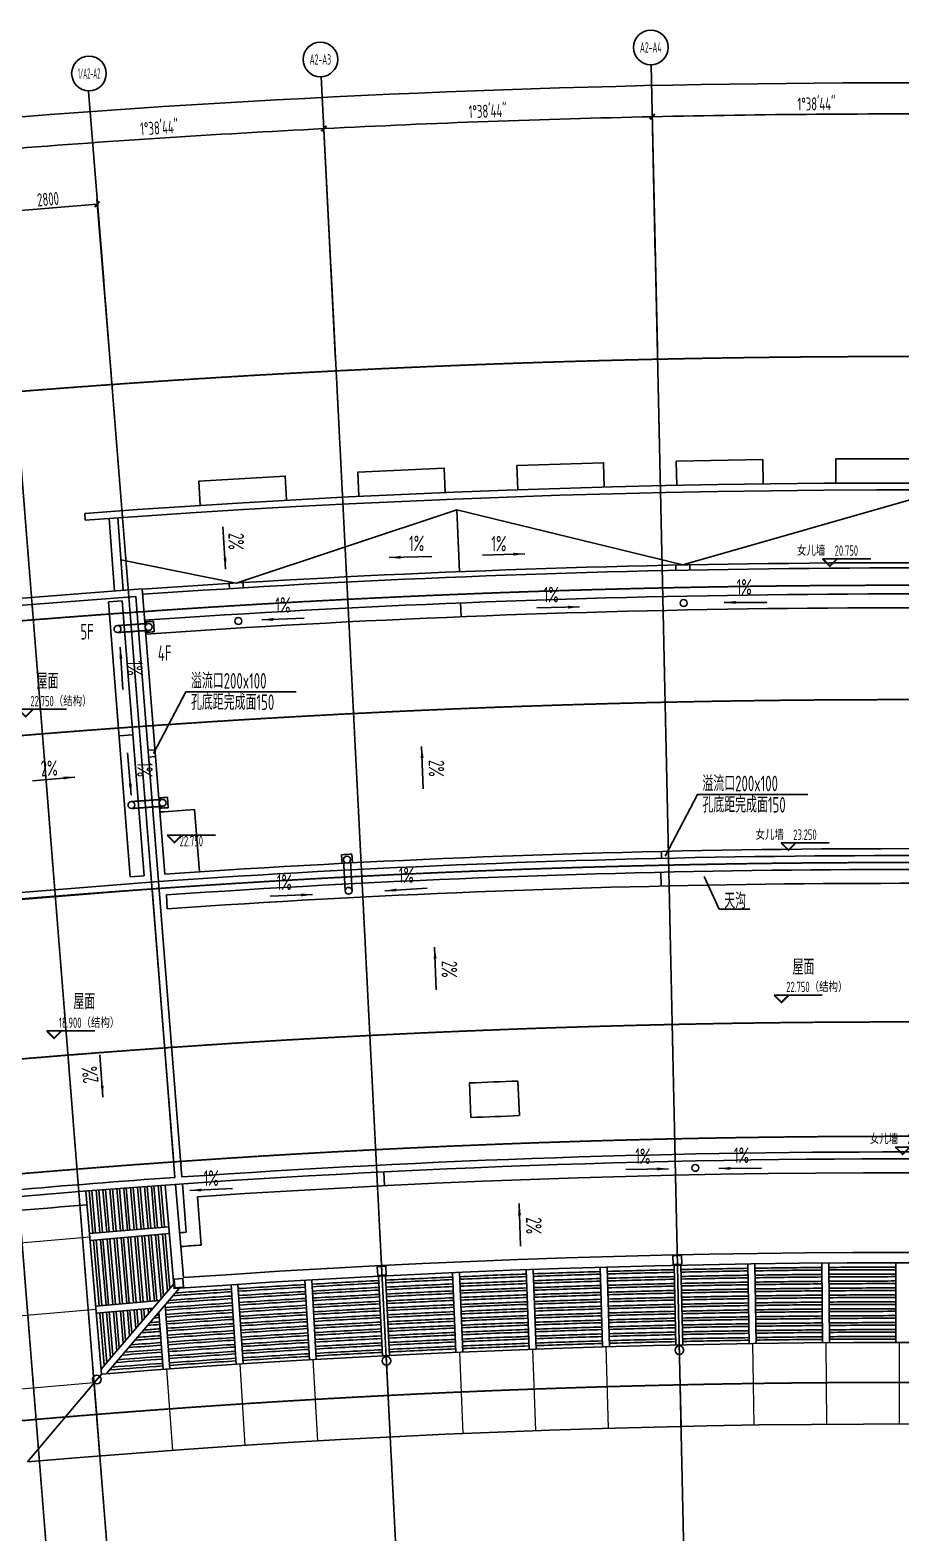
# Model space of a CAD drawing. Header units: millimetres. Extents: x 11677979 to 11902225, y -6694179 to -6308891.
# Drawn here: x 11753522 to 11778660, y -6404823 to -6361459 of the extents above; entities that cross this region are included whole.
import ezdxf
from ezdxf.enums import TextEntityAlignment as Align

# ---------------------------------------------------------------- set-up
doc = ezdxf.new("R2010")
doc.units = ezdxf.units.MM
doc.header["$LTSCALE"] = 10
for name, pattern in [('A2-RG-AXIS$0$CENTER', [2, 1.25, -0.25, 0.25, -0.25]), ('A2-RG-AXIS$0$DOTE', [2.42, 2, -0.2, 0.02, -0.2]), ('A2-RI-RF$0$HIDDEN', [0.375, 0.25, -0.125])]:
    doc.linetypes.add(name, pattern=pattern)
for name, color, linetype in [('A2-RG-AXIS$0$A-AXIS', 1, 'Continuous'), ('A2-RG-AXIS$0$A-DIMS-100', 1, 'Continuous'), ('A2-RG-AXIS$0$A-GRID', 1, 'A2-RG-AXIS$0$CENTER'), ('A2-RG-AXIS$0$A-SYMB', 4, 'Continuous'), ('A2-RI-RF$0$$0$AUDIT_D_120618114340-341', 1, 'Continuous'), ('A2-RI-RF$0$$2$A-SYMB', 4, 'Continuous'), ('A2-RI-RF$0$A-COLUMN', 9, 'Continuous'), ('A2-RI-RF$0$A-GLAZ', 140, 'Continuous'), ('A2-RI-RF$0$A-HATH', 9, 'Continuous'), ('A2-RI-RF$0$A-ROOF-DRAN', 175, 'Continuous'), ('A2-RI-RF$0$A-ROOF-EDGE', 2, 'Continuous'), ('A2-RI-RF$0$A-SYMB', 4, 'Continuous'), ('A2-RI-RF$0$A-SYMB-AREA', 4, 'Continuous'), ('A2-RI-RF$0$A-SYMB-NAME', 4, 'Continuous'), ('A2-RI-RF$0$an-wall-prht', 2, 'Continuous')]:
    doc.layers.add(name, color=color, linetype=linetype)
doc.layers.add('A2-RI-RF$0$A-DETL-LLIN', color=3, linetype='Continuous', lineweight=5)
doc.layers.add('A2-RI-RF$0$A-DETL-MLIN', color=3, linetype='Continuous', lineweight=9)
doc.styles.add('A2-RG-AXIS$0$ECADI', font='hzs.shx', dxfattribs={"width": 0.7, "bigfont": 'hztxt.shx'})
doc.styles.add('A2-RG-AXIS$0$XD2008', font='hzs.shx', dxfattribs={"width": 0.7, "bigfont": 'hztxt.shx'})
doc.styles.add('A2-RI-RF$0$$0$XD2008', font='xd-hzs.shx', dxfattribs={"width": 0.7, "bigfont": 'xd-hztxt.shx'})
doc.styles.add('A2-RI-RF$0$ECADI', font='hzs.shx', dxfattribs={"width": 0.7, "bigfont": 'hztxt.shx'})
doc.dimstyles.new('A2-RG-AXIS$0$XD150', dxfattribs={"dimscale": 300, "dimtxt": 2.5, "dimasz": 1.5, "dimexe": 1, "dimexo": 2, "dimgap": 0.5, "dimtad": 1, "dimdec": 0, "dimdsep": 46, "dimtxsty": 'A2-RG-AXIS$0$XD2008', "dimcen": 2.5, "dimclrt": 4, "dimaunit": 1, "dimadec": 3, "dimazin": 0, "dimtfac": 1, "dimtdec": 0, "dimtmove": 2, "dimatfit": 3, "dimfxl": 0, "dimtolj": 1, "dimtzin": 0, "dimarcsym": 0})
doc.dimstyles.new('A2-RG-AXIS$0$XD150$0', dxfattribs={"dimscale": 150, "dimtxt": 2.5, "dimasz": 1, "dimexe": 1, "dimexo": 2, "dimgap": 0.5, "dimtad": 1, "dimdec": 0, "dimdsep": 46, "dimtxsty": 'A2-RG-AXIS$0$XD2008', "dimblk": 'A2-RG-AXIS$0$_ArchTick', "dimcen": 2.5, "dimclrt": 4, "dimaunit": 1, "dimadec": 0, "dimazin": 0, "dimtfac": 1, "dimtdec": 0, "dimtmove": 2, "dimatfit": 3, "dimfxl": 0, "dimtolj": 1, "dimtzin": 0, "dimarcsym": 0})

# ---------------------------------------------------------------- blocks, each defined once
blk = doc.blocks.new('A2-RG-AXIS$0$ECADI-TAG-GRID')
at = {"color": 13}
blk.add_circle((0, 0), 5, dxfattribs=at)
at = {"style": 'A2-RG-AXIS$0$ECADI', "width": 0.7}
blk.add_attdef('GRID', text='', height=5, dxfattribs=at).set_placement((0, 0), align=Align.MIDDLE)
blk = doc.blocks.new('A2-RG-AXIS$0$_ArchTick')
at = {"color": 0, "linetype": 'ByBlock', "const_width": 0.4}
blk.add_lwpolyline([(-0.5, -0.5), (0.5, 0.5)], dxfattribs=at)
blk = doc.blocks.new('*D492')
at = {"layer": 'A2-RG-AXIS$0$A-DIMS-100', "color": 0, "lineweight": -2, "ltscale": 3, "transparency": 16777216}
for p, q in [((11753070, -6371598), (11752455, -6363872)), ((11854556, -6379588), (11856371, -6372053))]:
    blk.add_line(p, q, dxfattribs=at)
blk.add_arc((11778731, -6694179), 331200, 76.44866, 94.54827, dxfattribs=at)
at = {"layer": 'Defpoints', "color": 0, "ltscale": 3, "transparency": 16777216}
for p in [(11822065, -6365826), (11753093, -6371897), (11854485, -6379879), (11778731, -6694179)]:
    blk.add_point(p, dxfattribs=at)
at = {"layer": 'A2-RG-AXIS$0$A-DIMS-100', "color": 0, "lineweight": -2, "ltscale": 3, "transparency": 16777216, "xscale": 150, "yscale": 150, "zscale": 150}
for p, rotation in [((11752467, -6364022), 184.5482656226652), ((11856336, -6372199), 346.4486630674553)]:
    blk.add_blockref('A2-RG-AXIS$0$_ArchTick', p, dxfattribs=dict(at, rotation=rotation))
at = {"layer": 'A2-RG-AXIS$0$A-DIMS-100', "color": 4, "ltscale": 3, "transparency": 16777216, "insert": (11804749, -6363703), "char_height": 375, "attachment_point": 5, "rotation": 355.4985, "style": 'A2-RG-AXIS$0$XD2008'}
blk.add_mtext('\\A1;18°5\'59"', dxfattribs=at)
blk = doc.blocks.new('*D493')
at = {"layer": 'A2-RG-AXIS$0$A-DIMS-100', "color": 0, "lineweight": -2, "ltscale": 3, "transparency": 16777216}
for p, q in [((11762343, -6370994), (11761996, -6364153)), ((11753070, -6371598), (11752526, -6364769))]:
    blk.add_line(p, q, dxfattribs=at)
blk.add_arc((11778731, -6694179), 330300, 92.90285, 94.54827, dxfattribs=at)
at = {"layer": 'Defpoints', "color": 0, "ltscale": 3, "transparency": 16777216}
for p in [(11758846, -6364478), (11762358, -6371294), (11753093, -6371897), (11778731, -6694179)]:
    blk.add_point(p, dxfattribs=at)
at = {"layer": 'A2-RG-AXIS$0$A-DIMS-100', "color": 0, "lineweight": -2, "ltscale": 3, "transparency": 16777216, "xscale": 150, "yscale": 150, "zscale": 150}
for p, rotation in [((11762003, -6364303), 2.902847210932435), ((11752538, -6364919), 184.5482656226654)]:
    blk.add_blockref('A2-RG-AXIS$0$_ArchTick', p, dxfattribs=dict(at, rotation=rotation))
at = {"layer": 'A2-RG-AXIS$0$A-DIMS-100', "color": 4, "ltscale": 3, "transparency": 16777216, "insert": (11757249, -6364279), "char_height": 375, "attachment_point": 5, "rotation": 3.7256, "style": 'A2-RG-AXIS$0$XD2008'}
blk.add_mtext('\\A1;1°38\'44"', dxfattribs=at)
blk = doc.blocks.new('*D496')
at = {"layer": 'A2-RG-AXIS$0$A-DIMS-100', "color": 0, "lineweight": -2, "ltscale": 3, "transparency": 16777216}
for p, q in [((11753069, -6371598), (11752655, -6366565)), ((11752667, -6366714), (11755458, -6366485)), ((11755861, -6371388), (11755445, -6366335))]:
    blk.add_line(p, q, dxfattribs=at)
at = {"layer": 'Defpoints', "color": 0, "ltscale": 3, "transparency": 16777216}
for p in [(11755458, -6366485), (11753093, -6371897), (11755886, -6371687)]:
    blk.add_point(p, dxfattribs=at)
at = {"layer": 'A2-RG-AXIS$0$A-DIMS-100', "color": 0, "lineweight": -2, "ltscale": 3, "transparency": 16777216, "xscale": 150, "yscale": 150, "zscale": 150}
for p, rotation in [((11752667, -6366714), 184.7033353782177), ((11755458, -6366485), 4.703335378217715)]:
    blk.add_blockref('A2-RG-AXIS$0$_ArchTick', p, dxfattribs=dict(at, rotation=rotation))
at = {"layer": 'A2-RG-AXIS$0$A-DIMS-100', "color": 4, "ltscale": 3, "transparency": 16777216, "insert": (11754041, -6366338), "char_height": 375, "attachment_point": 5, "rotation": 4.7033, "style": 'A2-RG-AXIS$0$XD2008'}
blk.add_mtext('\\A1;2800', dxfattribs=at)
blk = doc.blocks.new('*D497')
at = {"layer": 'A2-RG-AXIS$0$A-DIMS-100', "color": 0, "lineweight": -2, "ltscale": 3, "transparency": 16777216}
for p, q in [((11771629, -6370657), (11771479, -6363808)), ((11762343, -6370994), (11761996, -6364153))]:
    blk.add_line(p, q, dxfattribs=at)
blk.add_arc((11778731, -6694179), 330300, 91.25743, 92.90285, dxfattribs=at)
at = {"layer": 'Defpoints', "color": 0, "ltscale": 3, "transparency": 16777216}
for p in [(11768322, -6364043), (11771636, -6370957), (11762358, -6371294), (11778731, -6694179)]:
    blk.add_point(p, dxfattribs=at)
at = {"layer": 'A2-RG-AXIS$0$A-DIMS-100', "color": 0, "lineweight": -2, "ltscale": 3, "transparency": 16777216, "xscale": 150, "yscale": 150, "zscale": 150}
for p, rotation in [((11771482, -6363958), 1.257428799195983), ((11762003, -6364303), 182.9028472109292)]:
    blk.add_blockref('A2-RG-AXIS$0$_ArchTick', p, dxfattribs=dict(at, rotation=rotation))
at = {"layer": 'A2-RG-AXIS$0$A-DIMS-100', "color": 4, "ltscale": 3, "transparency": 16777216, "insert": (11766731, -6363798), "char_height": 375, "attachment_point": 5, "rotation": 2.0801, "style": 'A2-RG-AXIS$0$XD2008'}
blk.add_mtext('\\A1;1°38\'44"', dxfattribs=at)
blk = doc.blocks.new('*D501')
at = {"layer": 'A2-RG-AXIS$0$A-DIMS-100', "color": 0, "lineweight": -2, "ltscale": 3, "transparency": 16777216}
for p, q in [((11771629, -6370657), (11771479, -6363808)), ((11780922, -6370586), (11780968, -6363736))]:
    blk.add_line(p, q, dxfattribs=at)
blk.add_arc((11778731, -6694179), 330300, 89.61201, 91.25743, dxfattribs=at)
at = {"layer": 'Defpoints', "color": 0, "ltscale": 3, "transparency": 16777216}
for p in [(11777806, -6363880), (11771636, -6370957), (11780920, -6370886), (11778731, -6694179)]:
    blk.add_point(p, dxfattribs=at)
at = {"layer": 'A2-RG-AXIS$0$A-DIMS-100', "color": 0, "lineweight": -2, "ltscale": 3, "transparency": 16777216, "xscale": 150, "yscale": 150, "zscale": 150}
for p, rotation in [((11771482, -6363958), 181.2574288054266), ((11780967, -6363886), 359.6120103936937)]:
    blk.add_blockref('A2-RG-AXIS$0$_ArchTick', p, dxfattribs=dict(at, rotation=rotation))
at = {"layer": 'A2-RG-AXIS$0$A-DIMS-100', "color": 4, "ltscale": 3, "transparency": 16777216, "insert": (11776222, -6363590), "char_height": 375, "attachment_point": 5, "rotation": 0.4347, "style": 'A2-RG-AXIS$0$XD2008'}
blk.add_mtext('\\A1;1°38\'44"', dxfattribs=at)
blk = doc.blocks.new('A2-RI-RF$0$5erhfh')
at = {"layer": 'A2-RI-RF$0$A-SYMB-AREA', "style": 'A2-RI-RF$0$ECADI', "width": 0.7}
blk.add_attdef('340M2', text='', height=2.5, dxfattribs=at).set_placement((0, 1.25), align=Align.MIDDLE_LEFT)
at = {"layer": 'A2-RI-RF$0$A-SYMB-NAME', "style": 'A2-RI-RF$0$ECADI', "width": 0.7}
blk.add_attdef('CHINESENAME', (-12.29, 3.09), '', height=4.5, dxfattribs=at)
blk = doc.blocks.new('A2-RI-RF$0$$2$ECADI-TAG-HGHT（国标）')
at = {"color": 1}
blk.add_line((-2.12, 2.12), (11.77, 2.12), dxfattribs=at)
at = {"color": 1, "const_width": 0.5}
blk.add_lwpolyline([(-2.12, 2.12), (0, 0), (2.12, 2.12)], dxfattribs=at)
at = {"style": 'A2-RI-RF$0$$0$XD2008', "width": 0.7}
blk.add_attdef('FL', text='', height=3, dxfattribs=at).set_placement((-2.69, 2.97), align=Align.RIGHT)
for tag, p in [('F.F.L.', (2.28, 2.97)), ('T.O.S.', (2.28, -1.1))]:
    blk.add_attdef(tag, p, '', height=3, dxfattribs=at)
blk = doc.blocks.new('A2-RI-RF$0$5urthfgh')
at = {"layer": 'A2-RI-RF$0$A-COLUMN'}
for points in [[(19548, -1920), (19542, -1670), (19292, -1675), (19298, -1925)], [(10770, -2239), (10757, -1989), (11007, -1976), (11019, -2226)], [(4918, -2598), (4896, -2349), (5145, -2327), (5167, -2576)]]:
    blk.add_lwpolyline(points, close=True, dxfattribs=at)
for centre in [(19477, -4397), (11020, -4704), (2664, -5247)]:
    blk.add_circle(centre, 125, dxfattribs=at)
at = {"layer": 'A2-RI-RF$0$A-DETL-MLIN'}
for p, q in [((2457, -1133), (116, -1336)), ((2639, -3225), (297, -3428)), ((17358, -4301), (17426, -6650)), ((19474, -4247), (19525, -6597)), ((21590, -4208), (21625, -6558)), ((23707, -4185), (23725, -6534)), ((25824, -4176), (25825, -6526)), ((8898, -4669), (9034, -7015)), ((11012, -4554), (11131, -6901)), ((13127, -4455), (13229, -6803)), ((15242, -4370), (15327, -6719)), ((4674, -4944), (4843, -7288)), ((6786, -4799), (6938, -7144)), ((2588, -5338), (479, -5521)), ((2582, -5344), (2749, -7447))]:
    blk.add_line(p, q, dxfattribs=at)
at = {"layer": 'A2-RI-RF$0$A-GLAZ'}
for p, q in [((2442, 202), (2548, -1025)), ((2516, 208), (2623, -1018)), ((2641, 217), (2747, -1008)), ((2716, 223), (2822, -1001)), ((2841, 233), (2947, -990)), ((2915, 239), (3021, -984)), ((3040, 248), (3146, -973)), ((3115, 254), (3221, -966)), ((3239, 263), (3345, -956)), ((3314, 269), (3420, -949)), ((3439, 278), (3544, -938)), ((3514, 284), (3619, -932)), ((3638, 293), (3744, -921)), ((3713, 299), (3818, -915)), ((3838, 308), (3943, -904)), ((3913, 314), (4018, -897)), ((4037, 323), (4142, -887)), ((4112, 328), (4217, -880)), ((4237, 337), (4341, -869)), ((4312, 343), (4416, -863)), ((4436, 352), (4541, -852)), ((4511, 357), (4615, -845)), ((2565, -1224), (2730, -3117)), ((2640, -1218), (2804, -3110)), ((2765, -1207), (2929, -3100)), ((2839, -1200), (3004, -3093)), ((2964, -1190), (3128, -3082)), ((3039, -1183), (3203, -3076)), ((3163, -1172), (3327, -3065)), ((3238, -1166), (3402, -3059)), ((3362, -1155), (3527, -3048)), ((3437, -1148), (3601, -3041)), ((3562, -1138), (3726, -3031)), ((3636, -1131), (3801, -3024)), ((3761, -1120), (3925, -3013)), ((3836, -1114), (4000, -3007)), ((3960, -1103), (4124, -2996)), ((4035, -1097), (4199, -2989)), ((4159, -1086), (4324, -2979)), ((4234, -1079), (4398, -2972)), ((4359, -1068), (4519, -2911)), ((4433, -1062), (4587, -2831)), ((4558, -1051), (4701, -2697)), ((4633, -1045), (4769, -2617)), ((2747, -3316), (2879, -4839)), ((2822, -3310), (2947, -4758)), ((2946, -3299), (3061, -4624)), ((3021, -3292), (3129, -4544)), ((3145, -3282), (3243, -4410)), ((3220, -3275), (3312, -4330)), ((3345, -3264), (3426, -4196)), ((3419, -3258), (3494, -4116)), ((3544, -3247), (3608, -3982)), ((3619, -3241), (3676, -3902)), ((3743, -3230), (3790, -3768)), ((3818, -3223), (3858, -3687)), ((3942, -3212), (3972, -3554)), ((4017, -3206), (4040, -3473)), ((4142, -3195), (4154, -3339)), ((4216, -3189), (4223, -3259))]:
    blk.add_line(p, q, dxfattribs=at)
for radius, start, end in [(297025, 91.68807, 92.06085), (297025, 91.27672, 91.64949), (296950, 91.27672, 91.64949), (297025, 90.86536, 91.23814), (296950, 90.86537, 91.23813), (297025, 90.45401, 90.82678), (296950, 90.45401, 90.82678), (297025, 90.04266, 90.41543), (296950, 90.04266, 90.41542), (297025, 93.33349, 93.70627), (296950, 93.3335, 93.70626), (297025, 92.92214, 93.29491), (296950, 92.92214, 93.29491), (296825, 92.92215, 93.2949), (297025, 92.51078, 92.88356), (296950, 92.51079, 92.88355), (296825, 92.5108, 92.88354), (296750, 92.5108, 92.88354), (297025, 92.09943, 92.4722), (296950, 92.09943, 92.4722), (296825, 92.09944, 92.47219), (296750, 92.09945, 92.47218), (296625, 92.09945, 92.47218), (296950, 91.68808, 92.06084), (296825, 91.68809, 92.06084), (296750, 91.68809, 92.06083), (296625, 91.6881, 92.06082), (296825, 91.27673, 91.64948), (296750, 91.27674, 91.64948), (296625, 91.27674, 91.64947), (296550, 91.27675, 91.64946), (296825, 90.86538, 91.23813), (296750, 90.86538, 91.23812), (296625, 90.86539, 91.23811), (296550, 90.86539, 91.23811), (296825, 90.45402, 90.82677), (296750, 90.45403, 90.82677), (296625, 90.45404, 90.82676), (296550, 90.45404, 90.82675), (296825, 90.04267, 90.41542), (296750, 90.04267, 90.41541), (296625, 90.04268, 90.4154), (296550, 90.04269, 90.4154), (296425, 90.04269, 90.41539), (296625, 93.74487, 94.11759), (296750, 93.74486, 94.11072), (296825, 93.74486, 94.09649), (296950, 93.74485, 94.07281), (297025, 93.74485, 94.05862), (296825, 93.3335, 93.70625), (296750, 93.33351, 93.70625), (296625, 93.33352, 93.70624), (296550, 93.33352, 93.70624), (296750, 92.92215, 93.29489), (296625, 92.92216, 93.29489), (296550, 92.92217, 93.29488), (296425, 92.92218, 93.29487), (296625, 92.51081, 92.88353), (296550, 92.51081, 92.88353), (296425, 92.51082, 92.88352), (296350, 92.51083, 92.88351), (296550, 92.09946, 92.47217), (296425, 92.09947, 92.47216), (296350, 92.09947, 92.47216), (296225, 92.09948, 92.47215), (296550, 91.6881, 92.06082), (296425, 91.68811, 92.06081), (296350, 91.68812, 92.0608), (296225, 91.68813, 92.0608), (296150, 91.68813, 92.06079), (296425, 91.27676, 91.64945), (296350, 91.27676, 91.64945), (296225, 91.27677, 91.64944), (296150, 91.27678, 91.64944), (296425, 90.8654, 91.2381), (296350, 90.86541, 91.23809), (296225, 90.86542, 91.23809), (296150, 90.86542, 91.23808), (296025, 90.86543, 91.23807), (296425, 90.45405, 90.82675), (296350, 90.45405, 90.82674), (296225, 90.45406, 90.82673), (296150, 90.45407, 90.82673), (296025, 90.45407, 90.82672), (296350, 90.0427, 90.41539), (296225, 90.04271, 90.41538), (296150, 90.04271, 90.41537), (296025, 90.04272, 90.41536), (296350, 94.15624, 94.18675), (296425, 94.15624, 94.17247), (296550, 93.74488, 94.11759), (296425, 93.74489, 94.11758), (296350, 93.74489, 94.11758), (296225, 93.7449, 94.11757), (296425, 93.33353, 93.70623), (296350, 93.33354, 93.70622), (296225, 93.33354, 93.70621), (296150, 93.33355, 93.70621), (296350, 92.92218, 93.29487), (296225, 92.92219, 93.29486), (296150, 92.92219, 93.29485), (296025, 92.9222, 93.29485), (295950, 92.92221, 93.29484), (296225, 92.51083, 92.88351), (296150, 92.51084, 92.8835), (296025, 92.51085, 92.88349), (295950, 92.51085, 92.88349), (296150, 92.09948, 92.47215), (296025, 92.09949, 92.47214), (295950, 92.0995, 92.47213), (295825, 92.09951, 92.47212), (296025, 91.68814, 92.06078), (295950, 91.68814, 92.06078), (295825, 91.68815, 92.06077), (295750, 91.68816, 92.06076), (296025, 91.27678, 91.64943), (295950, 91.27679, 91.64942), (295825, 91.2768, 91.64942), (295750, 91.2768, 91.64941), (295950, 90.86543, 91.23807), (295825, 90.86544, 91.23806), (295750, 90.86545, 91.23806), (295625, 90.86546, 91.23805), (295950, 90.45408, 90.82671), (295825, 90.45409, 90.82671), (295750, 90.45409, 90.8267), (295625, 90.4541, 90.82669), (295950, 90.04272, 90.41536), (295825, 90.04273, 90.41535), (295750, 90.04274, 90.41535), (295625, 90.04275, 90.41534), (295950, 94.15627, 94.26308), (296025, 94.15627, 94.24875), (296150, 94.15626, 94.22488), (296225, 94.15625, 94.21057), (296150, 93.7449, 94.11756), (296025, 93.74491, 94.11756), (295950, 93.74492, 94.11755), (295825, 93.74492, 94.11754), (296025, 93.33356, 93.7062), (295950, 93.33356, 93.7062), (295825, 93.33357, 93.70619), (295750, 93.33357, 93.70618), (295625, 93.33358, 93.70617), (295825, 92.92222, 93.29483), (295750, 92.92222, 93.29483), (295625, 92.92223, 93.29482), (295550, 92.92223, 93.29482), (295825, 92.51086, 92.88348), (295750, 92.51087, 92.88347), (295625, 92.51087, 92.88347), (295550, 92.51088, 92.88346), (295425, 92.51089, 92.88345), (295750, 92.09951, 92.47212), (295625, 92.09952, 92.47211), (295550, 92.09952, 92.47211), (295425, 92.09953, 92.4721), (295350, 92.09954, 92.47209), (295625, 91.68816, 92.06076), (295550, 91.68817, 92.06075), (295425, 91.68818, 92.06074), (295350, 91.68818, 92.06074), (295625, 91.27681, 91.6494), (295550, 91.27681, 91.6494), (295425, 91.27682, 91.64939), (295350, 91.27683, 91.64938), (295225, 91.27684, 91.64938), (295550, 90.86546, 91.23804), (295425, 90.86547, 91.23803), (295350, 90.86547, 91.23803), (295225, 90.86548, 91.23802), (295550, 90.45411, 90.82669), (295425, 90.45411, 90.82668), (295350, 90.45412, 90.82667), (295225, 90.45413, 90.82667), (295150, 90.45413, 90.82666), (295550, 90.04275, 90.41533), (295425, 90.04276, 90.41533), (295350, 90.04276, 90.41532), (295225, 90.04277, 90.41531), (295150, 90.04278, 90.41531), (295550, 94.1563, 94.33973), (295625, 94.15629, 94.32533), (295750, 94.15628, 94.30137), (295825, 94.15628, 94.287), (295750, 93.74493, 94.11754), (295625, 93.74494, 94.11753), (295550, 93.74494, 94.11752), (295425, 93.74495, 94.11752), (295350, 93.74496, 94.11751), (295550, 93.33359, 93.70617), (295425, 93.3336, 93.70616), (295350, 93.3336, 93.70616), (295225, 93.33361, 93.70615), (295425, 92.92224, 93.29481), (295350, 92.92225, 93.2948), (295225, 92.92225, 93.29479), (295150, 92.92226, 93.29479), (295350, 92.51089, 92.88345), (295225, 92.5109, 92.88344), (295150, 92.5109, 92.88343), (295025, 92.51091, 92.88343), (295225, 92.09955, 92.47209), (295150, 92.09955, 92.47208), (295025, 92.09956, 92.47207), (294950, 92.09956, 92.47207), (295225, 91.68819, 92.06073), (295150, 91.6882, 92.06073), (295025, 91.6882, 92.06072), (294950, 91.68821, 92.06071), (295150, 91.27684, 91.64937), (295025, 91.27685, 91.64936), (294950, 91.27685, 91.64936), (295150, 90.86549, 91.23802), (295025, 90.86549, 91.23801), (294950, 90.8655, 91.238), (295025, 90.45414, 90.82665), (294950, 90.45415, 90.82665), (295025, 90.04279, 90.4153), (294950, 90.04279, 90.41529), (295150, 94.15632, 94.41668), (295225, 94.15632, 94.40223), (295350, 94.15631, 94.37817), (295425, 94.15631, 94.36374), (295225, 93.74496, 94.1175), (295150, 93.74497, 94.1175), (295025, 93.74498, 94.11749), (294950, 93.74498, 94.11749), (295150, 93.33361, 93.70614), (295025, 93.33362, 93.70614), (294950, 93.33363, 93.70613), (295025, 92.92227, 93.29478), (294950, 92.92227, 93.29478), (294950, 92.51092, 92.88342), (294950, 94.15634, 94.45528), (295025, 94.15633, 94.44079)]:
    blk.add_arc((25944, -299026), radius, start, end, dxfattribs=at)
at = {"layer": 'A2-RI-RF$0$an-wall-prht'}
for p, q in [((2342, 194), (2800, -5086)), ((4636, 366), (4895, -2623)), ((4935, 387), (5168, -2303)), ((2448, -1033), (4740, -835)), ((2466, -1233), (4757, -1034)), ((12927, -2161), (13027, -4459)), ((13127, -2153), (13227, -4450)), ((15058, -2076), (15142, -4374)), ((15258, -2068), (15342, -4367)), ((17191, -2005), (17258, -4304)), ((17391, -1999), (17458, -4298)), ((19323, -1950), (19374, -4249)), ((19523, -1945), (19574, -4245)), ((21456, -1910), (21490, -4210)), ((21656, -1907), (21690, -4207)), ((23590, -1885), (23607, -4185)), ((23790, -1884), (23807, -4184)), ((25723, -1876), (25724, -4176)), ((2788, -4946), (4883, -2483)), ((6536, -2511), (6686, -4806)), ((6736, -2498), (6885, -4793)), ((8666, -2379), (8799, -4675)), ((8865, -2367), (8998, -4663)), ((10796, -2263), (10912, -4559)), ((10996, -2252), (11112, -4549)), ((2630, -3126), (4472, -2966)), ((2941, -5075), (5035, -2613)), ((2647, -3325), (4288, -3183)), ((4454, -3296), (4574, -4952)), ((4639, -3078), (4773, -4937)), ((661, -7621), (2800, -5086))]:
    blk.add_line(p, q, dxfattribs=at)
for centre, radius, start, end in [((25944, -299026), 297450, 76.99055, 94.00515), ((25943, -299026), 297150, 76.9335, 94.06187), ((25944, -299026), 294850, 76.49368, 94.50202), ((25944, -299026), 292500, 76.03854, 94.95868)]:
    blk.add_arc(centre, radius, start, end, dxfattribs=at)
blk = doc.blocks.new('A2-RG-AXIS')
at = {"layer": 'A2-RG-AXIS$0$A-AXIS', "ltscale": 3}
for p, q in [((11762206, -6368297.4), (11761927.5, -6362804.5)), ((11771570.2, -6367957.3), (11771449.5, -6362458.6)), ((11755647.6, -6368696.2), (11755213.2, -6363235.4))]:
    blk.add_line(p, q, dxfattribs=at)
at = {"layer": 'A2-RG-AXIS$0$A-GRID', "linetype": 'A2-RG-AXIS$0$DOTE'}
for p, q in [((11771570.2, -6367957.3), (11772452.4, -6408147.6)), ((11764241.9, -6408445.8), (11762206, -6368297.4)), ((11755647.6, -6368696.2), (11757669.8, -6394116.9)), ((11754299.2, -6409123.8), (11751111, -6369045.1)), ((11756043.3, -6408979.7), (11752855.5, -6368906.3))]:
    blk.add_line(p, q, dxfattribs=at)
for radius, start, end in [(323300, 75.589285, 95.407644), (316700, 75.589285, 95.407644), (313400, 75.589285, 95.407644), (308700, 75.589285, 95.407644), (304100, 75.589285, 95.407644), (300800, 75.589285, 95.407644), (293700, 75.589281, 95.407645)]:
    blk.add_arc((11778730.7, -6694178.7), radius, start, end, dxfattribs=at)
at = {"layer": 'A2-RG-AXIS$0$A-SYMB'}
ref = blk.add_blockref('A2-RG-AXIS$0$ECADI-TAG-GRID', (11771438.5, -6361958.7), dxfattribs=dict(at, xscale=100, yscale=100, zscale=100))
ref.add_attrib('GRID', 'A2-A4', dxfattribs={"layer": '0', "extrusion": (0, 0, -1), "height": 300, "style": 'A2-RG-AXIS$0$ECADI', "text_generation_flag": 2, "width": 0.5}).set_placement((-11771438.5, -6361958.7), align=Align.MIDDLE)
ref = blk.add_blockref('A2-RG-AXIS$0$ECADI-TAG-GRID', (11761902.2, -6362305.1), dxfattribs=dict(at, xscale=100, yscale=100, zscale=100))
ref.add_attrib('GRID', 'A2-A3', dxfattribs={"layer": '0', "extrusion": (0, 0, -1), "height": 300, "style": 'A2-RG-AXIS$0$ECADI', "text_generation_flag": 2, "width": 0.5}).set_placement((-11761902.2, -6362305.1), align=Align.MIDDLE)
ref = blk.add_blockref('A2-RG-AXIS$0$ECADI-TAG-GRID', (11755223.2, -6362711.2), dxfattribs=dict(at, xscale=100, yscale=100, zscale=100))
ref.add_attrib('GRID', '1/A2-A2', dxfattribs={"layer": '0', "extrusion": (0, 0, -1), "height": 300, "style": 'A2-RG-AXIS$0$ECADI', "text_generation_flag": 2, "width": 0.4}).set_placement((-11755223.2, -6362711.2), align=Align.MIDDLE)
at = {"layer": 'A2-RG-AXIS$0$A-DIMS-100', "ltscale": 3}
for base, p1, p2, override, picture, middle in [((11822064.9, -6365825.9), (11854485.2, -6379879.3), (11753093.4, -6371896.8), {"dimscale": 150, "dimasz": 1, "dimblk": 'A2-RG-AXIS$0$_ArchTick', "dimadec": 4}, '*D492', (11804748.6, -6363703.1)), ((11768321.7, -6364042.8), (11762358, -6371293.6), (11771636, -6370956.6), {"dimscale": 150, "dimasz": 1, "dimblk": 'A2-RG-AXIS$0$_ArchTick', "dimadec": 4}, '*D497', (11766730.9, -6363798.4)), ((11777805.6, -6363880), (11780920, -6370886.1), (11771636, -6370956.6), {"dimscale": 150, "dimasz": 1, "dimblk": 'A2-RG-AXIS$0$_ArchTick', "dimadec": 4}, '*D501', (11776222.4, -6363590)), ((11758846.5, -6364477.8), (11762358, -6371293.6), (11753093.4, -6371896.8), {"dimscale": 150, "dimasz": 1, "dimblk": 'A2-RG-AXIS$0$_ArchTick', "dimaunit": 1, "dimadec": 4}, '*D493', (11757249.3, -6364279.1))]:
    dim = blk.add_angular_dim_3p(base=base, center=(11778730.7, -6694178.7), p1=p1, p2=p2, dimstyle='A2-RG-AXIS$0$XD150', override=override, dxfattribs=at)
    dim.commit()
    dim.dimension.update_dxf_attribs({"geometry": picture, "text_midpoint": middle})
dim = blk.add_linear_dim(base=(11755457.5, -6366484.8), p1=(11753093.4, -6371896.8), p2=(11755885.5, -6371686.9), angle=4.70334, dimstyle='A2-RG-AXIS$0$XD150$0', dxfattribs=at)
dim.commit()
dim.dimension.update_dxf_attribs({"geometry": '*D496', "text_midpoint": (11754040.7, -6366338)})
blk = doc.blocks.new('A2-RI-RF')
at = {"layer": 'A2-RI-RF$0$$0$AUDIT_D_120618114340-341'}
for p, q in [((11759167.6, -6377017.3), (11759091.1, -6375792.2)), ((11763887.7, -6376681.7), (11765114.7, -6376647.4)), ((11767807.8, -6376573.2), (11766580.9, -6376609.8)), ((11773556.8, -6377975.5), (11774784.3, -6377974.5)), ((11760210.5, -6378476.3), (11761437.2, -6378432.7)), ((11769381.5, -6378104.8), (11768154.4, -6378132.3)), ((11756123.7, -6379262.2), (11756197, -6380487.5)), ((11756439.6, -6383535), (11756339.5, -6382311.6)), ((11764825.7, -6382128), (11764869.2, -6383354.7)), ((11754818.4, -6383012.5), (11753595.9, -6383123.2)), ((11763762.8, -6386295), (11764987.7, -6386216.4)), ((11761679.1, -6386403.3), (11760452.6, -6386452.3)), ((11765200.9, -6387921.5), (11765244.5, -6389148.2)), ((11755625.5, -6392249.4), (11755538.7, -6391025)), ((11771946.8, -6394312.5), (11770719.5, -6394337.3)), ((11773405.2, -6394308.6), (11774632.6, -6394296.5)), ((11758135.3, -6394943.5), (11759362.5, -6394888.6)), ((11767637, -6395320.7), (11767680.6, -6396547.4))]:
    blk.add_line(p, q, dxfattribs=at)
at = {"layer": 'A2-RI-RF$0$$0$AUDIT_D_120618114340-341', "extrusion": (0, 0, -1)}
for points in [[(-11759190.8, -6376682.6), (-11759106.8, -6376687.4), (-11759167.7, -6377021.2)], [(-11764218.9, -6376628.4), (-11764221.8, -6376712.5), (-11763883.8, -6376681.9)], [(-11767474.1, -6376539.1), (-11767476.1, -6376623.2), (-11767811.7, -6376573.2)], [(-11773889.3, -6377931.2), (-11773889.9, -6378015.3), (-11773552.9, -6377975.6)], [(-11760541.3, -6378420.5), (-11760544.8, -6378504.6), (-11760206.6, -6378476.6)], [(-11769048.1, -6378068.2), (-11769049.4, -6378152.3), (-11769385.4, -6378104.8)], [(-11756187.5, -6379591.6), (-11756103.6, -6379597.1), (-11756123.4, -6379258.3)], [(-11764881.5, -6382458.7), (-11764797.4, -6382462.2), (-11764825.4, -6382124)], [(-11754483.2, -6382998.6), (-11754490.3, -6383082.5), (-11754822.3, -6383012.2)], [(-11756456.4, -6383199.9), (-11756372.5, -6383206.3), (-11756439.8, -6383538.9)], [(-11764091.8, -6386229.7), (-11764097.7, -6386313.7), (-11763758.9, -6386295.3)], [(-11761345.1, -6386372.6), (-11761347.9, -6386456.7), (-11761683.1, -6386403.3)], [(-11765256.7, -6388252.3), (-11765172.7, -6388255.8), (-11765200.7, -6387917.6)], [(-11755645.9, -6391914.6), (-11755561.9, -6391920), (-11755625.6, -6392253.3)], [(-11771615.2, -6394363.2), (-11771613, -6394279.1), (-11771950.7, -6394312.3)], [(-11773737.3, -6394261.3), (-11773738.6, -6394345.4), (-11773401.3, -6394308.7)], [(-11758466.5, -6394884.6), (-11758470.8, -6394968.6), (-11758132.3, -6394943.7)], [(-11767692.8, -6395651.5), (-11767608.7, -6395655), (-11767636.7, -6395316.8)]]:
    blk.add_solid(points, dxfattribs=at)
at = {"layer": 'A2-RI-RF$0$A-HATH'}
for p, q in [((11772363.2, -6376892.6), (11779892.4, -6374730.8)), ((11759469.4, -6377413.8), (11765841.6, -6375304.6)), ((11765913.7, -6377087.7), (11765841.6, -6375304.6)), ((11772363.2, -6376892.6), (11765841.6, -6375304.6)), ((11759469.4, -6377413.8), (11756143.7, -6376745.9)), ((11772166.6, -6377046.7), (11772163.6, -6376896.7)), ((11772566.6, -6377038.7), (11772563.5, -6376888.6)), ((11759278.9, -6377575.7), (11759269.8, -6377425.9)), ((11759678.2, -6377551.5), (11759669.1, -6377401.7))]:
    blk.add_line(p, q, dxfattribs=at)
at = {"layer": 'A2-RI-RF$0$A-HATH', "linetype": 'A2-RI-RF$0$HIDDEN'}
for p, q in [((11762618.3, -6386299.8), (11762576.7, -6385501.1)), ((11762818, -6386289.4), (11762776.4, -6385490.7))]:
    blk.add_line(p, q, dxfattribs=at)
for centre, radius, end in [((11778730.7, -6694178.7), 316350, 94.113585), ((11778730.7, -6694178.7), 316150, 94.11331), ((11779134.6, -6699255.6), 316350, 94.113585), ((11779134.6, -6699255.6), 316150, 94.11331)]:
    blk.add_arc(centre, radius, 93.950386, end, dxfattribs=at)
at = {"layer": 'A2-RI-RF$0$A-ROOF-DRAN'}
for p, q in [((11756181.5, -6377929.4), (11755782.7, -6377960.7)), ((11756413.5, -6385890.6), (11755782.7, -6377960.7)), ((11756812.3, -6385858.9), (11756181.5, -6377929.4)), ((11765966.5, -6378386.6), (11765950, -6377986.9)), ((11757105, -6378819.3), (11757081.2, -6378520.3)), ((11756090.2, -6381825.9), (11756488.9, -6381794.2)), ((11757508.8, -6383896.3), (11757485, -6383597.2)), ((11762526.8, -6385503.7), (11762513.8, -6385254.1)), ((11762826.4, -6385488.2), (11762813.4, -6385238.5)), ((11771741.4, -6386158), (11771732.3, -6385758.1)), ((11756413.5, -6385890.6), (11756812.3, -6385858.9)), ((11757457.1, -6386413.1), (11757484.6, -6386812.1)), ((11763757.7, -6394802.9), (11763737.8, -6394403.4)), ((11758351.7, -6395122.3), (11758462.7, -6396518))]:
    blk.add_line(p, q, dxfattribs=at)
for centre in [(11772385.6, -6377992.4), (11759536.2, -6378511.8), (11756045.6, -6378743.4), (11756943.4, -6378680.1), (11756449.5, -6383820.3), (11757347.3, -6383757), (11762671.4, -6385396.1), (11762718.1, -6386294.6), (11762718.1, -6386294.6), (11772724.5, -6394288.9)]:
    blk.add_circle(centre, 100, dxfattribs=at)
for centre, radius, start, end in [((11778730.7, -6694178.7), 316450, 87.242651, 93.96887), ((11778730.7, -6694178.7), 316050, 87.243854, 93.968137), ((11778730.7, -6694178.7), 316400, 93.923505, 93.968779), ((11778730.7, -6694178.7), 316100, 93.922912, 93.968229), ((11779134.6, -6699255.6), 316400, 93.923505, 93.968779), ((11779134.6, -6699255.6), 316100, 93.922912, 93.968229), ((11778730.7, -6694178.7), 309350, 92.949403, 93.004967), ((11778730.7, -6694178.7), 308500, 87.247739, 93.954159), ((11778730.7, -6694178.7), 308100, 87.323338, 93.954159), ((11778730.7, -6694178.7), 299750, 77.098571, 93.898358), ((11778730.7, -6694178.7), 299750, 94.509482, 95.284955), ((11778730.7, -6694178.7), 298350, 93.895308, 94.008026)]:
    blk.add_arc(centre, radius, start, end, dxfattribs=at)
at = {"layer": 'A2-RI-RF$0$A-ROOF-EDGE'}
for p, q in [((11755114.1, -6375602.9), (11755099.4, -6375403.4)), ((11755958.3, -6377646), (11755806.3, -6375551.7)), ((11756056.1, -6375533.7), (11756207.4, -6377626.5)), ((11756755.9, -6377583.5), (11751422.2, -6378001.5)), ((11756572.3, -6377798.5), (11751637.5, -6378185.2)), ((11757227, -6386028.1), (11756572.3, -6377798.5)), ((11757410.7, -6385814.9), (11756755.9, -6377583.5)), ((11756925.6, -6382239.9), (11757125, -6382224)), ((11756941.5, -6382439.2), (11757140.9, -6382423.4)), ((11758265.7, -6383953), (11758408.5, -6385747.5)), ((11771752.1, -6385357.5), (11771747.7, -6385157.5)), ((11771952, -6385353.1), (11771947.7, -6385153.2)), ((11766204.6, -6391838.1), (11766246, -6392837.2)), ((11767603.7, -6391783.4), (11767645.1, -6392782.5)), ((11757920.5, -6394746.6), (11758031.9, -6396146.6))]:
    blk.add_line(p, q, dxfattribs=at)
for points in [[(11767600.7, -6374722.6), (11767576.5, -6374023), (11770075.9, -6373945.7), (11770095, -6374645.4)], [(11772189.9, -6374595.6), (11772175.8, -6373895.8), (11774675.5, -6373854.4), (11774684.6, -6374554.3)], [(11776780.5, -6374534.7), (11776776.5, -6373834.7), (11779276.5, -6373829.2), (11779275.6, -6374529.2)], [(11758435.2, -6375173.7), (11758391, -6374475.1), (11760886.6, -6374326.1), (11760925.8, -6375025)], [(11763016.3, -6374915.2), (11762982.1, -6374216.1), (11765479.6, -6374102.9), (11765508.8, -6374802.3)], [(11752292.5, -6386419.1), (11757225.6, -6386026.6), (11757905, -6394551.6)], [(11752970, -6394935.5), (11752308.4, -6386618.5), (11757042.1, -6386241.8), (11757705.5, -6394565.5)], [(11757920.6, -6394747.9), (11757920.7, -6394749)]]:
    blk.add_lwpolyline(points, dxfattribs=at)
for centre, radius, start, end in [((11778730.7, -6694178.7), 319650, 76.756883, 94.239677), ((11778730.7, -6694178.7), 319450, 76.756883, 94.239677), ((11778729.8, -6694178.8), 317350, 87.222766, 93.970354), ((11778729.8, -6694178.8), 317200, 87.223207, 93.970081), ((11778730.7, -6694178.7), 310900, 93.774224, 93.958527), ((11778730.7, -6694178.7), 308900, 87.172336, 93.991807), ((11778730.7, -6694178.7), 309100, 87.134709, 93.955093), ((11778730.6, -6694178.7), 302600, 92.107311, 92.37241), ((11778730.7, -6694178.7), 301600, 92.106447, 92.372424), ((11778730.7, -6694178.7), 300150, 85.193143, 94.958671), ((11778730.7, -6694178.7), 300350, 85.737578, 93.975972), ((11778730.7, -6694178.7), 300350, 94.01412, 94.920244), ((11778730.7, -6694178.7), 298750, 93.972901, 94.009299)]:
    blk.add_arc(centre, radius, start, end, dxfattribs=at)
at = {"layer": 'A2-RI-RF$0$A-SYMB'}
for points in [[(11761208, -6380557.6), (11758021.8, -6380550), (11757087.4, -6382335)], [(11775970.7, -6383519.1), (11772784.4, -6383511.5), (11771850, -6385296.5)], [(11774294.3, -6386826.3), (11773415.2, -6386824.5), (11772982.8, -6385885)]]:
    blk.add_lwpolyline(points, dxfattribs=at)
ref = blk.add_blockref('A2-RI-RF$0$5erhfh', (11758895.5, -6376504.2), dxfattribs=dict(xscale=99.99999999968374, yscale=99.99999999968374, zscale=99.99999999968374, rotation=269.5617199320547))
ref.add_attrib('CHINESENAME', '2%%%', (11759249.9, -6375971.8), dxfattribs={"layer": 'A2-RI-RF$0$A-SYMB-NAME', "height": 450, "rotation": 269.56172, "style": 'A2-RI-RF$0$ECADI', "width": 0.7})
ref = blk.add_blockref('A2-RI-RF$0$5erhfh', (11764994, -6376846.6), dxfattribs=dict(xscale=99.99999999968374, yscale=99.99999999968374, zscale=99.99999999968374, rotation=359.5617199320547))
ref.add_attrib('CHINESENAME', '1%%%', (11764461.5, -6376492.2), dxfattribs={"layer": 'A2-RI-RF$0$A-SYMB-NAME', "height": 450, "rotation": 359.56172, "style": 'A2-RI-RF$0$ECADI', "width": 0.7})
ref = blk.add_blockref('A2-RI-RF$0$5erhfh', (11767368.6, -6376854.2), dxfattribs=dict(xscale=99.99999999968374, yscale=99.99999999968374, zscale=99.99999999968374, rotation=359.5617199320547))
ref.add_attrib('CHINESENAME', '1%%%', (11766836.1, -6376499.9), dxfattribs={"layer": 'A2-RI-RF$0$A-SYMB-NAME', "height": 450, "rotation": 359.56172, "style": 'A2-RI-RF$0$ECADI', "width": 0.7})
ref = blk.add_blockref('A2-RI-RF$0$5erhfh', (11768876.1, -6378324.9), dxfattribs=dict(xscale=99.99999999968374, yscale=99.99999999968374, zscale=99.99999999968374, rotation=359.5617199320547))
ref.add_attrib('CHINESENAME', '1%%%', (11768343.6, -6377970.6), dxfattribs={"layer": 'A2-RI-RF$0$A-SYMB-NAME', "height": 450, "rotation": 359.56172, "style": 'A2-RI-RF$0$ECADI', "width": 0.7})
ref = blk.add_blockref('A2-RI-RF$0$5erhfh', (11774447.9, -6378102.9), dxfattribs=dict(xscale=99.99999999968374, yscale=99.99999999968374, zscale=99.99999999968374, rotation=359.5617199320547))
ref.add_attrib('CHINESENAME', '1%%%', (11773915.5, -6377748.5), dxfattribs={"layer": 'A2-RI-RF$0$A-SYMB-NAME', "height": 450, "rotation": 359.56172, "style": 'A2-RI-RF$0$ECADI', "width": 0.7})
ref = blk.add_blockref('A2-RI-RF$0$5erhfh', (11761135.8, -6378626.3), dxfattribs=dict(xscale=99.99999999968374, yscale=99.99999999968374, zscale=99.99999999968374, rotation=359.5617199320547))
ref.add_attrib('CHINESENAME', '1%%%', (11760603.3, -6378272), dxfattribs={"layer": 'A2-RI-RF$0$A-SYMB-NAME', "height": 450, "rotation": 359.56172, "style": 'A2-RI-RF$0$ECADI', "width": 0.7})
ref = blk.add_blockref('A2-RI-RF$0$5erhfh', (11755859.1, -6381679.5), dxfattribs=dict(xscale=100, yscale=100, zscale=100))
ref.add_attrib('CHINESENAME', '5F', (11754973.8, -6379045), dxfattribs={"layer": 'A2-RI-RF$0$A-SYMB-NAME', "height": 450, "style": 'A2-RI-RF$0$ECADI', "width": 0.7})
ref = blk.add_blockref('A2-RI-RF$0$5erhfh', (11758097.1, -6382296.2), dxfattribs=dict(xscale=100, yscale=100, zscale=100))
ref.add_attrib('CHINESENAME', '4F', (11757211.8, -6379661.8), dxfattribs={"layer": 'A2-RI-RF$0$A-SYMB-NAME', "height": 450, "style": 'A2-RI-RF$0$ECADI', "width": 0.7})
ref = blk.add_blockref('A2-RI-RF$0$5erhfh', (11755973.9, -6380187.4), dxfattribs=dict(xscale=99.99999999968374, yscale=99.99999999968374, zscale=99.99999999968374, rotation=269.5617199320547))
ref.add_attrib('CHINESENAME', '1%%%', (11756328.3, -6379654.9), dxfattribs={"layer": 'A2-RI-RF$0$A-SYMB-NAME', "height": 450, "rotation": 269.56172, "style": 'A2-RI-RF$0$ECADI', "width": 0.7})
ref = blk.add_blockref('A2-RI-RF$0$5erhfh', (11754599.6, -6383106.7), dxfattribs=dict(xscale=100, yscale=100, zscale=100))
ref.add_attrib('CHINESENAME', '屋面', (11753714.3, -6380472.3), dxfattribs={"layer": 'A2-RI-RF$0$A-SYMB-NAME', "height": 450, "style": 'A2-RI-RF$0$ECADI', "width": 0.7})
ref = blk.add_blockref('A2-RI-RF$0$5erhfh', (11759396.2, -6380770.8), dxfattribs=dict(xscale=100, yscale=100, zscale=100))
ref.add_attrib('CHINESENAME', '溢流口200x100', (11758167, -6380462), dxfattribs={"layer": 'A2-RI-RF$0$A-SYMB-NAME', "height": 450, "style": 'A2-RI-RF$0$ECADI', "width": 0.7})
ref = blk.add_blockref('A2-RI-RF$0$5erhfh', (11759396.2, -6381385.9), dxfattribs=dict(xscale=100, yscale=100, zscale=100))
ref.add_attrib('CHINESENAME', '孔底距完成面150', (11758167, -6381077.1), dxfattribs={"layer": 'A2-RI-RF$0$A-SYMB-NAME', "height": 450, "style": 'A2-RI-RF$0$ECADI', "width": 0.7})
ref = blk.add_blockref('A2-RI-RF$0$5erhfh', (11754397, -6383319.5), dxfattribs=dict(xscale=99.99999999968374, yscale=99.99999999968374, zscale=99.99999999968374, rotation=3.027779249369109))
ref.add_attrib('CHINESENAME', '2%%%', (11753844.1, -6382998), dxfattribs={"layer": 'A2-RI-RF$0$A-SYMB-NAME', "height": 450, "rotation": 3.02778, "style": 'A2-RI-RF$0$ECADI', "width": 0.7})
ref = blk.add_blockref('A2-RI-RF$0$5erhfh', (11756260.8, -6383111.3), dxfattribs=dict(xscale=99.99999999968374, yscale=99.99999999968374, zscale=99.99999999968374, rotation=269.5617199320547))
ref.add_attrib('CHINESENAME', '1%%%', (11756615.2, -6382578.8), dxfattribs={"layer": 'A2-RI-RF$0$A-SYMB-NAME', "height": 450, "rotation": 269.56172, "style": 'A2-RI-RF$0$ECADI', "width": 0.7})
ref = blk.add_blockref('A2-RI-RF$0$5erhfh', (11764675.7, -6383053.3), dxfattribs=dict(xscale=99.99999999968374, yscale=99.99999999968374, zscale=99.99999999968374, rotation=269.5617199320547))
ref.add_attrib('CHINESENAME', '2%%%', (11765030, -6382520.8), dxfattribs={"layer": 'A2-RI-RF$0$A-SYMB-NAME', "height": 450, "rotation": 269.56172, "style": 'A2-RI-RF$0$ECADI', "width": 0.7})
ref = blk.add_blockref('A2-RI-RF$0$5erhfh', (11774158.8, -6383732.3), dxfattribs=dict(xscale=100, yscale=100, zscale=100))
ref.add_attrib('CHINESENAME', '溢流口200x100', (11772929.6, -6383423.5), dxfattribs={"layer": 'A2-RI-RF$0$A-SYMB-NAME', "height": 450, "style": 'A2-RI-RF$0$ECADI', "width": 0.7})
ref = blk.add_blockref('A2-RI-RF$0$5erhfh', (11774158.8, -6384347.4), dxfattribs=dict(xscale=100, yscale=100, zscale=100))
ref.add_attrib('CHINESENAME', '孔底距完成面150', (11772929.6, -6384038.6), dxfattribs={"layer": 'A2-RI-RF$0$A-SYMB-NAME', "height": 450, "style": 'A2-RI-RF$0$ECADI', "width": 0.7})
ref = blk.add_blockref('A2-RI-RF$0$5erhfh', (11764696, -6386418.5), dxfattribs=dict(xscale=99.99999999968374, yscale=99.99999999968374, zscale=99.99999999968374, rotation=359.5617199320547))
ref.add_attrib('CHINESENAME', '1%%%', (11764163.5, -6386064.2), dxfattribs={"layer": 'A2-RI-RF$0$A-SYMB-NAME', "height": 450, "rotation": 359.56172, "style": 'A2-RI-RF$0$ECADI', "width": 0.7})
ref = blk.add_blockref('A2-RI-RF$0$5erhfh', (11761173.6, -6386623.3), dxfattribs=dict(xscale=99.99999999968374, yscale=99.99999999968374, zscale=99.99999999968374, rotation=359.5617199320547))
ref.add_attrib('CHINESENAME', '1%%%', (11760641.2, -6386269), dxfattribs={"layer": 'A2-RI-RF$0$A-SYMB-NAME', "height": 450, "rotation": 359.56172, "style": 'A2-RI-RF$0$ECADI', "width": 0.7})
ref = blk.add_blockref('A2-RI-RF$0$5erhfh', (11774789.6, -6387116.6), dxfattribs=dict(xscale=100, yscale=100, zscale=100))
ref.add_attrib('CHINESENAME', '天沟', (11773560.4, -6386807.9), dxfattribs={"layer": 'A2-RI-RF$0$A-SYMB-NAME', "height": 450, "style": 'A2-RI-RF$0$ECADI', "width": 0.7})
ref = blk.add_blockref('A2-RI-RF$0$5erhfh', (11765050.9, -6388846.8), dxfattribs=dict(xscale=99.99999999968374, yscale=99.99999999968374, zscale=99.99999999968374, rotation=269.5617199320547))
ref.add_attrib('CHINESENAME', '2%%%', (11765405.2, -6388314.4), dxfattribs={"layer": 'A2-RI-RF$0$A-SYMB-NAME', "height": 450, "rotation": 269.56172, "style": 'A2-RI-RF$0$ECADI', "width": 0.7})
ref = blk.add_blockref('A2-RI-RF$0$5erhfh', (11776417.4, -6391353), dxfattribs=dict(xscale=100, yscale=100, zscale=100))
ref.add_attrib('CHINESENAME', '屋面', (11775532.1, -6388718.5), dxfattribs={"layer": 'A2-RI-RF$0$A-SYMB-NAME', "height": 450, "style": 'A2-RI-RF$0$ECADI', "width": 0.7})
ref = blk.add_blockref('A2-RI-RF$0$5erhfh', (11755658.4, -6392347.6), dxfattribs=dict(xscale=100, yscale=100, zscale=100))
ref.add_attrib('CHINESENAME', '屋面', (11754773.1, -6389713.2), dxfattribs={"layer": 'A2-RI-RF$0$A-SYMB-NAME', "height": 450, "style": 'A2-RI-RF$0$ECADI', "width": 0.7})
ref = blk.add_blockref('A2-RI-RF$0$5erhfh', (11755847.4, -6391747.7), dxfattribs=dict(xscale=-99.99999999968374, yscale=99.99999999968372, zscale=99.99999999968374, rotation=96.5272961623707))
ref.add_attrib('CHINESENAME', '2%%%', (11755503.4, -6391822.1), dxfattribs={"layer": 'A2-RI-RF$0$A-SYMB-NAME', "height": 450, "rotation": 96.5273, "style": 'A2-RI-RF$0$ECADI', "width": 0.7})
ref = blk.add_blockref('A2-RI-RF$0$5erhfh', (11771521.7, -6394531), dxfattribs=dict(xscale=99.99999999968374, yscale=99.99999999968374, zscale=99.99999999968374, rotation=359.5617199320547))
ref.add_attrib('CHINESENAME', '1%%%', (11770989.2, -6394176.6), dxfattribs={"layer": 'A2-RI-RF$0$A-SYMB-NAME', "height": 450, "rotation": 359.56172, "style": 'A2-RI-RF$0$ECADI', "width": 0.7})
ref = blk.add_blockref('A2-RI-RF$0$5erhfh', (11774372.5, -6394500.7), dxfattribs=dict(xscale=99.99999999968374, yscale=99.99999999968374, zscale=99.99999999968374, rotation=359.5617199320547))
ref.add_attrib('CHINESENAME', '1%%%', (11773840, -6394146.4), dxfattribs={"layer": 'A2-RI-RF$0$A-SYMB-NAME', "height": 450, "rotation": 359.56172, "style": 'A2-RI-RF$0$ECADI', "width": 0.7})
ref = blk.add_blockref('A2-RI-RF$0$5erhfh', (11759064.2, -6395161), dxfattribs=dict(xscale=99.99999999968374, yscale=99.99999999968374, zscale=99.99999999968374, rotation=359.5617199320547))
ref.add_attrib('CHINESENAME', '1%%%', (11758531.7, -6394806.7), dxfattribs={"layer": 'A2-RI-RF$0$A-SYMB-NAME', "height": 450, "rotation": 359.56172, "style": 'A2-RI-RF$0$ECADI', "width": 0.7})
blk.add_blockref('A2-RI-RF$0$5urthfgh', (11752786.6, -6395152.1))
ref = blk.add_blockref('A2-RI-RF$0$5erhfh', (11767487, -6396246.1), dxfattribs=dict(xscale=99.99999999968374, yscale=99.99999999968374, zscale=99.99999999968374, rotation=269.5617199320547))
ref.add_attrib('CHINESENAME', '2%%%', (11767841.3, -6395713.6), dxfattribs={"layer": 'A2-RI-RF$0$A-SYMB-NAME', "height": 450, "rotation": 269.56172, "style": 'A2-RI-RF$0$ECADI', "width": 0.7})
at = {"layer": 'A2-RI-RF$0$$2$A-SYMB'}
ref = blk.add_blockref('A2-RI-RF$0$$2$ECADI-TAG-HGHT（国标）', (11776609.5, -6376925.2), dxfattribs=dict(at, xscale=100, yscale=100, zscale=100))
ref.add_attrib('F.F.L.', '20.750', (11776747.1, -6376628.5), dxfattribs={"layer": '0', "height": 300, "style": 'A2-RI-RF$0$$0$XD2008', "width": 0.7})
ref.add_attrib('FL', '女儿墙', dxfattribs={"layer": '0', "height": 300, "style": 'A2-RI-RF$0$$0$XD2008', "width": 0.7}).set_placement((11776478.1, -6376627.7), align=Align.RIGHT)
ref = blk.add_blockref('A2-RI-RF$0$$2$ECADI-TAG-HGHT（国标）', (11753394, -6381268.6), dxfattribs=dict(at, xscale=100, yscale=100, zscale=100))
ref.add_attrib('F.F.L.', '22.750（结构）', (11753531.6, -6380971.9), dxfattribs={"layer": '0', "height": 300, "style": 'A2-RI-RF$0$$0$XD2008', "width": 0.7})
ref = blk.add_blockref('A2-RI-RF$0$$2$ECADI-TAG-HGHT（国标）', (11775413.9, -6385121.9), dxfattribs=dict(at, xscale=100, yscale=100, zscale=100))
ref.add_attrib('F.F.L.', '23.250', (11775551.6, -6384825.2), dxfattribs={"layer": '0', "height": 300, "style": 'A2-RI-RF$0$$0$XD2008', "width": 0.7})
ref.add_attrib('FL', '女儿墙', dxfattribs={"layer": '0', "height": 300, "style": 'A2-RI-RF$0$$0$XD2008', "width": 0.7}).set_placement((11775282.6, -6384824.5), align=Align.RIGHT)
ref = blk.add_blockref('A2-RI-RF$0$$2$ECADI-TAG-HGHT（国标）', (11757693.2, -6384902.1), dxfattribs=dict(at, xscale=100, yscale=100, zscale=100))
ref.add_attrib('T.O.S.', '22.750', (11757840.1, -6385012.5), dxfattribs={"layer": '0', "height": 300, "style": 'A2-RI-RF$0$$0$XD2008', "width": 0.7})
ref = blk.add_blockref('A2-RI-RF$0$$2$ECADI-TAG-HGHT（国标）', (11775211.7, -6389514.9), dxfattribs=dict(at, xscale=100, yscale=100, zscale=100))
ref.add_attrib('F.F.L.', '22.750（结构）', (11775349.4, -6389218.1), dxfattribs={"layer": '0', "height": 300, "style": 'A2-RI-RF$0$$0$XD2008', "width": 0.7})
ref = blk.add_blockref('A2-RI-RF$0$$2$ECADI-TAG-HGHT（国标）', (11754215, -6390547.5), dxfattribs=dict(at, xscale=100, yscale=100, zscale=100))
ref.add_attrib('F.F.L.', '18.900（结构）', (11754352.6, -6390250.8), dxfattribs={"layer": '0', "height": 300, "style": 'A2-RI-RF$0$$0$XD2008', "width": 0.7})
ref = blk.add_blockref('A2-RI-RF$0$$2$ECADI-TAG-HGHT（国标）', (11778710.1, -6393899.8), dxfattribs=dict(at, xscale=100, yscale=100, zscale=100))
ref.add_attrib('F.F.L.', '23.250', (11778847.8, -6393603), dxfattribs={"layer": '0', "height": 300, "style": 'A2-RI-RF$0$$0$XD2008', "width": 0.7})
ref.add_attrib('FL', '女儿墙', dxfattribs={"layer": '0', "height": 300, "style": 'A2-RI-RF$0$$0$XD2008', "width": 0.7}).set_placement((11778578.8, -6393602.3), align=Align.RIGHT)
at = {"layer": 'A2-RI-RF$0$A-DETL-LLIN'}
blk.add_blockref('A2-RG-AXIS', (0, 0), dxfattribs=at)

msp = doc.modelspace()

# ---------------------------------------------------------------- block references
for name in ['A2-RI-RF', 'A2-RG-AXIS']:
    msp.add_blockref(name, (0, 0))

doc.saveas('drawing.dxf')
